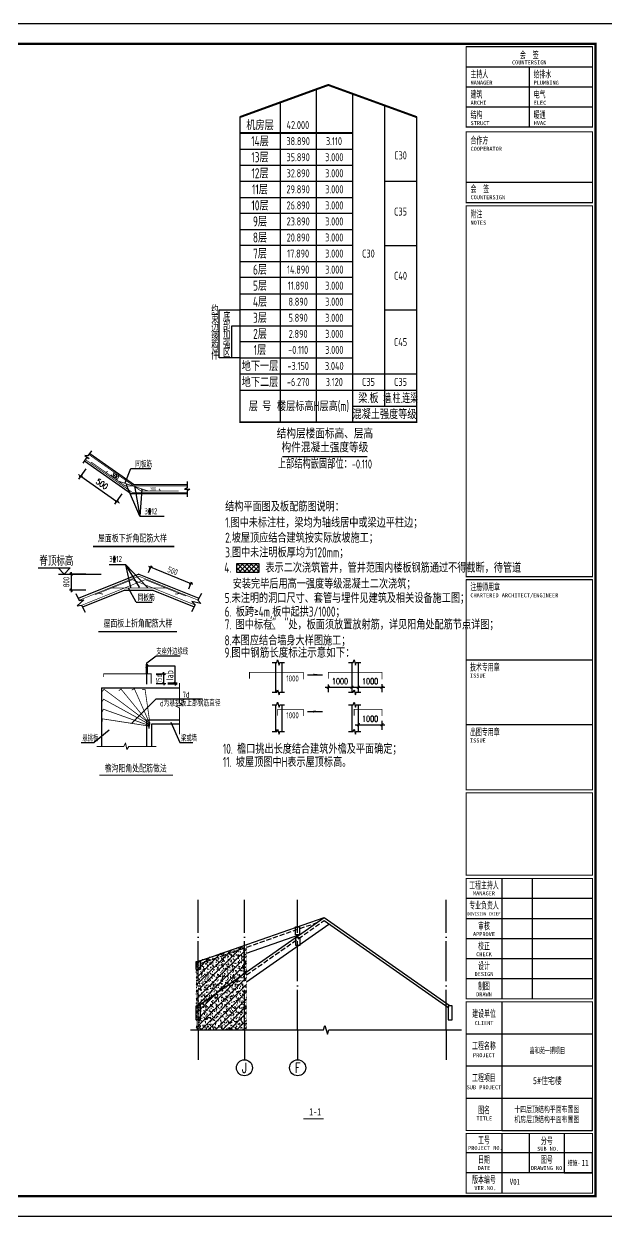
# Model space of a CAD drawing. Extents: x 154268 to 5133249, y -1832900 to 601179.
# Drawn here: x 315731 to 344734, y 477238 to 536638 of the extents above; entities that cross this region are included whole.
import ezdxf
from ezdxf.enums import TextEntityAlignment as Align

# ---------------------------------------------------------------- set-up
doc = ezdxf.new("R2010")
doc.units = 0
doc.header["$LTSCALE"] = 1000
for name, pattern in [('__DASH', [0.35, 0.25, -0.1]), ('DASH', [0.35, 0.25, -0.1]), ('DOTE', [2.42, 2, -0.2, 0.02, -0.2])]:
    doc.linetypes.add(name, pattern=pattern)
doc.layers.add('_TSZ_PLOT_MARK', color=1, linetype='Continuous', plot=False)
for name, color, linetype in [('A-ANNO-AXIS', 94, 'Continuous'), ('A-ANNO-DOTE', 15, 'DOTE'), ('A-ANNO-TITLE', 3, 'Continuous'), ('A-HATCH', 252, 'Continuous'), ('BEAM', 8, 'DASH'), ('DIM', 3, 'Continuous'), ('FLOOR', 113, 'Continuous'), ('FLOOR_NUM', 7, 'Continuous'), ('HATCH', 254, 'Continuous'), ('HZ', 2, 'Continuous'), ('REINL', 12, 'Continuous'), ('S-FLOOR-说明', 7, 'Continuous'), ('S-MOD-TXT', 7, 'Continuous'), ('S-REIN', 1, 'Continuous'), ('S-REIN-TEXT', 7, 'Continuous'), ('S-THIN-细线符号', 7, 'Continuous'), ('S-WALL-砼墙', 60, 'Continuous'), ('TEXT', 7, 'Continuous'), ('THICK', 6, 'Continuous'), ('THIN', 7, 'Continuous'), ('层1', 7, 'Continuous'), ('层41', 7, 'Continuous'), ('梁原位标注', 7, 'Continuous'), ('楼号', 7, 'Continuous')]:
    doc.layers.add(name, color=color, linetype=linetype)
doc.styles.add('-宋体', font='', dxfattribs={"width": 0.8})
doc.styles.add('2', font='simhei.ttf')
doc.styles.add('_TCH_AXIS', font='romand.shx', dxfattribs={"width": 0.8, "bigfont": '@extfont2.shx'})
doc.styles.add('DD', font='romand__.ttf', dxfattribs={"width": 0.7, "bigfont": 'HZTXT.SHX'})
doc.styles.add('DIM_FONT', font='SIMPLEX', dxfattribs={"width": 0.7, "bigfont": 'GBCBIG'})
doc.styles.add('TSSD', font='Tssdeng.shx', dxfattribs={"width": 0.7, "bigfont": 'tssdchn.shx.SHX'})
doc.styles.add('TSSD_Dimension', font='tssdeng.shx', dxfattribs={"width": 0.7, "bigfont": 'Hztxt.shx'})
doc.styles.add('tssd_rein', font='tssdeng.shx', dxfattribs={"width": 0.7, "bigfont": 'hztxt.shx'})
doc.styles.get('-宋体').set_extended_font_data('SimSun')
doc.dimstyles.new('DIMN', dxfattribs={"dimtxt": 300, "dimasz": 100, "dimexe": 250, "dimexo": 300, "dimgap": 0, "dimtad": 0, "dimdec": 0, "dimzin": 0, "dimdsep": 46, "dimtxsty": 'DIM_FONT', "dimblk": 'ARCHTICK', "dimcen": 0.09, "dimdle": 150, "dimclrt": 7, "dimazin": 0, "dimtfac": 1, "dimtdec": 0, "dimtix": 1, "dimtmove": 2, "dimatfit": 3, "dimfxl": 1, "dimtvp": 1, "dimtolj": 1, "dimtzin": 0, "dimarcsym": 0})
doc.dimstyles.new('TSSD_100_100', dxfattribs={"dimtxt": 300, "dimasz": 100, "dimexe": 100, "dimexo": 250, "dimgap": 100, "dimtad": 1, "dimdec": 0, "dimzin": 0, "dimdsep": 46, "dimtxsty": 'TSSD_Dimension', "dimblk": 'ARCHTICK', "dimblk1": 'ARCHTICK', "dimblk2": 'ARCHTICK', "dimcen": 0, "dimdle": 100, "dimclrt": 7, "dimadec": 0, "dimazin": 0, "dimtfac": 1, "dimtdec": 0, "dimtix": 1, "dimtmove": 2, "dimatfit": 3, "dimfxl": 1, "dimtolj": 1, "dimtzin": 0, "dimarcsym": 0})
doc.dimstyles.new('TSSD_100_100$0', dxfattribs={"dimtxt": 280, "dimasz": 80, "dimexe": 100, "dimexo": 250, "dimgap": 100, "dimtad": 1, "dimdec": 0, "dimzin": 0, "dimdsep": 46, "dimtxsty": 'TSSD_Dimension', "dimblk": 'ARCHTICK', "dimcen": 0, "dimdle": 100, "dimclrd": 3, "dimclre": 3, "dimclrt": 7, "dimadec": 0, "dimazin": 0, "dimtfac": 1, "dimtdec": 0, "dimtix": 1, "dimtmove": 2, "dimatfit": 3, "dimldrblk": 'ARCHTICK', "dimfxl": 100, "dimtolj": 1, "dimtzin": 0, "dimarcsym": 0})

# ---------------------------------------------------------------- blocks, each defined once
blk = doc.blocks.new('T4sbgb1')
at = {"layer": 'S-FLOOR-说明', "color": 0}
for p, q in [((1686, 18295), (1686, 1713)), ((3486, 18076), (3486, 1713)), ((-114, 17640), (-114, 1713)), ((5086, 17494), (5086, 2513)), ((-2114, 16113), (3486, 16113)), ((-2114, 15313), (3486, 15313)), ((-2114, 14513), (3486, 14513)), ((-2114, 13713), (3486, 13713)), ((1686, 13713), (1686, 3313)), ((5086, 13713), (6686, 13713)), ((-2114, 12913), (3486, 12913)), ((3486, 12113), (-2114, 12113)), ((-2114, 11313), (3486, 11313)), ((3486, 10513), (-2114, 10513)), ((5086, 10513), (6686, 10513)), ((-2114, 9713), (3486, 9713)), ((3486, 8913), (-2114, 8913)), ((-2114, 8113), (3486, 8113)), ((-3142, 4913), (-3142, 7313)), ((-3142, 7313), (-2114, 7313)), ((3486, 7313), (-2114, 7313)), ((5086, 7313), (6686, 7313)), ((-2522, 4913), (-2522, 6513)), ((-2522, 6513), (-2114, 6513)), ((-2114, 6513), (3486, 6513)), ((3486, 5713), (-2114, 5713)), ((-2114, 4913), (-3142, 4913)), ((-2114, 4913), (-2522, 4913)), ((-2114, 4913), (3486, 4913)), ((-2114, 4113), (3486, 4113)), ((3486, 4113), (5086, 4113)), ((5086, 4113), (6686, 4113)), ((-2114, 3313), (6686, 3313)), ((3486, 2513), (6686, 2513))]:
    blk.add_line(p, q, dxfattribs=at)
at = {"layer": 'S-FLOOR-说明', "color": 0, "const_width": 66.7}
blk.add_lwpolyline([(2286, 18513), (6686, 16913), (6686, 1713), (-2114, 1713), (-2114, 16913)], close=True, dxfattribs=at)
at = {"layer": 'S-FLOOR-说明', "color": 0, "const_width": 67.2}
blk.add_lwpolyline([(0, 0), (4238, 0)], dxfattribs=at)
at = {"layer": 'S-FLOOR-说明', "color": 0, "style": 'TSSD'}
for s, height, width, p in [('机房层', 500, 0.7, (-1114, 16513)), ('42.000', 400, 0.7, (771, 16513)), ('14层', 500, 0.7, (-1114, 15713)), ('38.890', 400, 0.7, (786, 15713)), ('3.110', 400, 0.7, (2571, 15713)), ('13层', 500, 0.7, (-1114, 14913)), ('35.890', 400, 0.7, (786, 14913)), ('3.000', 400, 0.7, (2586, 14913)), ('C30', 400, 0.7, (5886, 15006)), ('12层', 500, 0.7, (-1114, 14113)), ('32.890', 400, 0.7, (786, 14113)), ('3.000', 400, 0.7, (2586, 14113)), ('11层', 500, 0.7, (-1114, 13313)), ('29.890', 400, 0.7, (786, 13313)), ('3.000', 400, 0.7, (2586, 13313)), ('10层', 500, 0.7, (-1114, 12513)), ('26.890', 400, 0.7, (786, 12513)), ('3.000', 400, 0.7, (2586, 12513)), ('9层', 500, 0.7, (-1114, 11713)), ('23.890', 400, 0.7, (786, 11713)), ('3.000', 400, 0.7, (2586, 11713)), ('C35', 400, 0.7, (5886, 12205)), ('8层', 500, 0.7, (-1114, 10913)), ('20.890', 400, 0.7, (786, 10913)), ('3.000', 400, 0.7, (2586, 10913)), ('7层', 500, 0.7, (-1114, 10113)), ('17.890', 400, 0.7, (786, 10113)), ('3.000', 400, 0.7, (2586, 10113)), ('C30', 400, 0.7, (4286, 10113)), ('6层', 500, 0.7, (-1114, 9313)), ('14.890', 400, 0.7, (786, 9313)), ('3.000', 400, 0.7, (2586, 9313)), ('C40', 400, 0.7, (5886, 9005)), ('5层', 500, 0.7, (-1114, 8513)), ('11.890', 400, 0.7, (786, 8513)), ('3.000', 400, 0.7, (2586, 8513)), ('4层', 500, 0.7, (-1114, 7713)), ('8.890', 400, 0.7, (786, 7713)), ('3.000', 400, 0.7, (2586, 7713)), ('3层', 500, 0.7, (-1114, 6913)), ('5.890', 400, 0.7, (786, 6913)), ('3.000', 400, 0.7, (2586, 6913)), ('2层', 500, 0.7, (-1114, 6113)), ('2.890', 400, 0.7, (786, 6113)), ('3.000', 400, 0.7, (2586, 6113)), ('1层', 500, 0.7, (-1114, 5313)), ('-0.110', 400, 0.7, (786, 5313)), ('3.000', 400, 0.7, (2586, 5313)), ('C45', 400, 0.7, (5886, 5702)), ('地下一层', 500, 0.7, (-1114, 4513)), ('-3.150', 400, 0.7, (786, 4513)), ('3.040', 400, 0.7, (2586, 4513)), ('地下二层', 500, 0.7, (-1114, 3713)), ('-6.270', 400, 0.7, (786, 3713)), ('3.120', 400, 0.7, (2586, 3713)), ('C35', 400, 0.7, (4286, 3719)), ('C35', 400, 0.7, (5886, 3719)), ('梁.板', 500, 0.7, (4286, 2913)), ('墙.柱.连梁', 500, 0.6, (5886, 2913)), ('层 号', 500, 0.7, (-1114, 2513)), ('楼层标高H', 500, 0.7, (786, 2513)), ('层高(m)', 500, 0.7, (2586, 2513)), ('混凝土强度等级', 500, 0.7, (5086, 2113)), ('结构层楼面标高、层高', 500, 0.8, (2119, 1148)), ('构件混凝土强度等级', 500, 0.8, (2119, 460)), ('上部结构嵌固部位：-0.110', 450, 0.7, (2119, -374))]:
    blk.add_text(s, height=height, rotation=359.99977, dxfattribs=dict(at, width=width)).set_placement(p, align=Align.MIDDLE_CENTER)
at = {"layer": 'S-FLOOR-说明', "color": 0, "style": 'TSSD', "width": 0.7}
for s, p in [('约', (-3543, 7095)), ('底', (-2956, 6743)), ('边', (-3543, 6195)), ('束', (-3543, 6645)), ('部', (-2956, 6293)), ('缘', (-3543, 5740)), ('加', (-2956, 5843)), ('构', (-3543, 5290)), ('强', (-2956, 5393)), ('区', (-2956, 4943)), ('件', (-3543, 4840))]:
    blk.add_text(s, height=400, dxfattribs=at).set_placement(p)
blk = doc.blocks.new('_ArchTick')
at = {"color": 0, "linetype": 'ByBlock', "const_width": 0.5}
blk.add_lwpolyline([(-0.71, -0.71), (0.71, 0.71)], dxfattribs=at)
blk = doc.blocks.new('*D5039')
at = {"layer": 'Defpoints', "color": 0, "transparency": 16777216}
for p in [(-197091, -803625), (-196118, -803625), (-196118, -804425)]:
    blk.add_point(p, dxfattribs=at)
at = {"layer": 'DIM', "color": 0, "lineweight": -2, "transparency": 16777216}
for p, q in [((-196368, -803625), (-197191, -803625)), ((-197091, -804525), (-197091, -803525)), ((-196368, -804425), (-197191, -804425))]:
    blk.add_line(p, q, dxfattribs=at)
at = {"layer": 'DIM', "color": 0, "lineweight": -2, "transparency": 16777216, "xscale": 100, "yscale": 100, "zscale": 100}
for p, rotation in [((-197091, -803625), 90), ((-197091, -804425), 270)]:
    blk.add_blockref('_ArchTick', p, dxfattribs=dict(at, rotation=rotation))
at = {"layer": 'DIM', "color": 7, "transparency": 16777216, "insert": (-197341, -804025), "char_height": 300, "attachment_point": 5, "rotation": 90, "style": 'TSSD_Dimension'}
blk.add_mtext('\\A1;800', dxfattribs=at)
blk = doc.blocks.new('*D5040')
at = {"layer": 'Defpoints', "color": 0, "transparency": 16777216}
for p in [(-193138, -803296), (-193335, -803783), (-191335, -804591)]:
    blk.add_point(p, dxfattribs=at)
at = {"layer": 'DIM', "color": 0, "lineweight": -2, "transparency": 16777216}
for p, q in [((-193241, -803552), (-193100, -803203)), ((-191045, -804141), (-193230, -803258)), ((-191241, -804360), (-191100, -804011))]:
    blk.add_line(p, q, dxfattribs=at)
at = {"layer": 'DIM', "color": 0, "lineweight": -2, "transparency": 16777216, "xscale": 100, "yscale": 100, "zscale": 100}
for p, rotation in [((-193138, -803296), 157.9999999999994), ((-191138, -804104), 337.9999999999994)]:
    blk.add_blockref('_ArchTick', p, dxfattribs=dict(at, rotation=rotation))
at = {"layer": 'DIM', "color": 7, "transparency": 16777216, "insert": (-192044, -803468), "char_height": 300, "attachment_point": 5, "rotation": 338, "style": 'TSSD_Dimension'}
blk.add_mtext('\\A1;500', dxfattribs=at)
blk = doc.blocks.new('_DIMX')
at = {"lineweight": 13}
blk.add_line((-150, 0), (150, 0), dxfattribs=at)
at = {"const_width": 50}
blk.add_lwpolyline([(-70, -70), (70, 70)], dxfattribs=at)
blk = doc.blocks.new('A$C1FD05F42')
at = {"layer": 'DIM'}
for p, q in [((28, 3396), (386, 3907)), ((123, 3532), (1915, 2278)), ((1821, 2141), (2178, 2653))]:
    blk.add_line(p, q, dxfattribs=at)
at = {"layer": 'DIM', "ltscale": 5000}
for p, q in [((2320, 3203), (2608, 3919)), ((2608, 3919), (3608, 3919)), ((3054, 1541), (2400, 3095)), ((2813, 2960), (3054, 1541)), ((3160, 2883), (3054, 1541)), ((3054, 1541), (4277, 1541))]:
    blk.add_line(p, q, dxfattribs=at)
at = {"layer": 'FLOOR'}
for p, q in [((304, 4307), (2648, 2665)), ((562, 4675), (2790, 3115)), ((5420, 3115), (2790, 3115)), ((5420, 2665), (2648, 2665))]:
    blk.add_line(p, q, dxfattribs=at)
at = {"layer": 'REINL'}
for points, const_width in [([(2670, 2737), (345, 4366)], 37.5), ([(521, 4616), (3116, 2799)], 37.5), ([(2341, 3043), (631, 4241)], 37.5), ([(1466, 3772), (1376, 3737)], 40), ([(1999, 3286), (3476, 2799)], 37.5), ([(5420, 3043), (2341, 3043)], 37.5), ([(5420, 2737), (2670, 2737)], 37.5), ([(3116, 2799), (4993, 2799)], 37.5), ([(4017, 2906), (4086, 2802)], 40)]:
    blk.add_lwpolyline(points, dxfattribs=dict(at, const_width=const_width))
at = {"layer": 'REINL', "const_width": 37.5}
for points in [[(2379, 3116, 1), (2417, 3116, 1)], [(2794, 2979, 1), (2832, 2979, 1)], [(3142, 2864, 1), (3179, 2864, 1)]]:
    blk.add_lwpolyline(points, format="xyb", close=True, dxfattribs=at)
at = {"layer": 'THICK', "const_width": 70}
blk.add_lwpolyline([(725, 35), (4770, 35)], dxfattribs=at)
at = {"layer": 'THIN', "color": 7}
for p, q in [((648, 4798), (476, 4552)), ((390, 4429), (218, 4184)), ((476, 4552), (327, 4565)), ((327, 4565), (539, 4416)), ((539, 4416), (390, 4429)), ((5420, 3265), (5420, 2965)), ((5420, 2965), (5290, 2890)), ((5290, 2890), (5550, 2890)), ((5550, 2890), (5420, 2815)), ((5420, 2815), (5420, 2515))]:
    blk.add_line(p, q, dxfattribs=at)
at = {"layer": 'DIM'}
for p, rotation in [((123, 3532), 145.023062153569), ((1916, 2277), 325.023062153569)]:
    blk.add_blockref('_DIMX', p, dxfattribs=dict(at, rotation=rotation))
at = {"style": '2', "width": 0.7}
blk.add_text('屋面板下折角配筋大样', height=350, dxfattribs=at).set_placement((978, 173), align=Align.BOTTOM_LEFT)
at = {"layer": 'DIM', "color": 7, "style": 'DIM_FONT', "width": 0.8}
blk.add_text('300', height=180, rotation=326, dxfattribs=at).set_placement((1603, 3583))
at = {"layer": 'DIM', "style": 'tssd_rein', "width": 0.7}
blk.add_text('3\x8412', height=300, dxfattribs=at).set_placement((3287, 1641))
at = {"layer": 'DIM', "insert": (1173, 3151), "char_height": 280, "attachment_point": 5, "rotation": 326, "style": 'DIM_FONT'}
blk.add_mtext('500', dxfattribs=at)
at = {"layer": 'TEXT', "color": 7, "style": 'tssd_rein', "width": 0.7}
for s, height, p in [('同板筋', 300, (2821, 3975)), ('300', 180, (3566, 2819))]:
    blk.add_text(s, height=height, dxfattribs=at).set_placement(p)
blk = doc.blocks.new('*D5044')
at = {"layer": 'Defpoints', "color": 0, "transparency": 16777216}
for p in [(-1982831, -1640982), (-1982207, -1640982), (-1982831, -1641466)]:
    blk.add_point(p, dxfattribs=at)
at = {"layer": 'DIM', "color": 3, "lineweight": -2, "transparency": 16777216}
for p, q in [((-1982581, -1640982), (-1982107, -1640982)), ((-1982207, -1640982), (-1982207, -1640902)), ((-1982207, -1641466), (-1982207, -1640982)), ((-1982581, -1641466), (-1982107, -1641466)), ((-1982207, -1641466), (-1982207, -1641546))]:
    blk.add_line(p, q, dxfattribs=at)
at = {"layer": 'DIM', "color": 3, "lineweight": -2, "transparency": 16777216, "xscale": 80, "yscale": 80, "zscale": 80}
for p, rotation in [((-1982207, -1640982), 270), ((-1982207, -1641466), 90)]:
    blk.add_blockref('_ArchTick', p, dxfattribs=dict(at, rotation=rotation))
at = {"layer": 'DIM', "color": 7, "transparency": 16777216, "insert": (-1982447, -1641224), "char_height": 280, "attachment_point": 5, "rotation": 90, "style": 'TSSD_Dimension'}
blk.add_mtext('\\A1;15d', dxfattribs=at)
blk = doc.blocks.new('*D5046')
at = {"layer": 'Defpoints', "color": 0, "transparency": 16777216}
for p in [(-206797, -801956), (-205617, -801945), (-205617, -802401)]:
    blk.add_point(p, dxfattribs=at)
at = {"layer": 'S-FLOOR-说明', "color": 0, "lineweight": -2, "transparency": 16777216}
for p, q in [((-206947, -802401), (-205467, -802401)), ((-206797, -802256), (-206797, -802651)), ((-205617, -802245), (-205617, -802651))]:
    blk.add_line(p, q, dxfattribs=at)
at = {"layer": 'S-FLOOR-说明', "color": 0, "lineweight": -2, "transparency": 16777216, "xscale": 100, "yscale": 100, "zscale": 100}
for p, rotation in [((-206797, -802401), 179.9997716155496), ((-205617, -802401), 359.9997716155497)]:
    blk.add_blockref('_ArchTick', p, dxfattribs=dict(at, rotation=rotation))
at = {"layer": 'S-FLOOR-说明', "color": 7, "transparency": 16777216, "insert": (-206207, -802101), "char_height": 300, "attachment_point": 5, "rotation": 359.99977, "style": 'DIM_FONT'}
blk.add_mtext('\\A1;1000', dxfattribs=at)
blk = doc.blocks.new('*D5047')
at = {"layer": 'Defpoints', "color": 0, "transparency": 16777216}
for p in [(-206797, -803790), (-205617, -803779), (-205617, -804268)]:
    blk.add_point(p, dxfattribs=at)
at = {"layer": 'S-FLOOR-说明', "color": 0, "lineweight": -2, "transparency": 16777216}
for p, q in [((-206947, -804268), (-205467, -804268)), ((-206797, -804090), (-206797, -804518)), ((-205617, -804079), (-205617, -804518))]:
    blk.add_line(p, q, dxfattribs=at)
at = {"layer": 'S-FLOOR-说明', "color": 0, "lineweight": -2, "transparency": 16777216, "xscale": 100, "yscale": 100, "zscale": 100}
for p, rotation in [((-206797, -804268), 179.9997716155496), ((-205617, -804268), 359.9997716155497)]:
    blk.add_blockref('_ArchTick', p, dxfattribs=dict(at, rotation=rotation))
at = {"layer": 'S-FLOOR-说明', "color": 7, "transparency": 16777216, "insert": (-206207, -803968), "char_height": 300, "attachment_point": 5, "rotation": 359.99977, "style": 'DIM_FONT'}
blk.add_mtext('\\A1;1000', dxfattribs=at)
blk = doc.blocks.new('*D5048')
at = {"layer": 'Defpoints', "color": 0, "transparency": 16777216}
for p in [(-208295, -801956), (-207115, -801945), (-207115, -802401)]:
    blk.add_point(p, dxfattribs=at)
at = {"layer": 'S-FLOOR-说明', "color": 0, "lineweight": -2, "transparency": 16777216}
for p, q in [((-208445, -802401), (-206965, -802401)), ((-208295, -802256), (-208295, -802651)), ((-207115, -802245), (-207115, -802651))]:
    blk.add_line(p, q, dxfattribs=at)
at = {"layer": 'S-FLOOR-说明', "color": 0, "lineweight": -2, "transparency": 16777216, "xscale": 100, "yscale": 100, "zscale": 100}
for p, rotation in [((-208295, -802401), 179.9997716155496), ((-207115, -802401), 359.9997716155497)]:
    blk.add_blockref('_ArchTick', p, dxfattribs=dict(at, rotation=rotation))
at = {"layer": 'S-FLOOR-说明', "color": 7, "transparency": 16777216, "insert": (-207705, -802101), "char_height": 300, "attachment_point": 5, "rotation": 359.99977, "style": 'DIM_FONT'}
blk.add_mtext('\\A1;1000', dxfattribs=at)
blk = doc.blocks.new('A$C713E4910')
at = {"layer": 'BEAM', "linetype": 'Continuous'}
for p, q in [((5003, 2903.9), (1988.4, 1685.9)), ((5003, 2903.9), (7992.6, 1696)), ((4304.2, 2103.9), (2206.8, 1256.4)), ((4304.2, 2103.9), (5701.7, 2103.9)), ((5701.7, 2103.9), (7759.3, 1272.5))]:
    blk.add_line(p, q, dxfattribs=at)
at = {"layer": 'Defpoints', "color": 0, "linetype": 'ByBlock'}
for p in [(2499.3, 2903.9), (4682.6, 2623.4), (5323.3, 2623.4), (5372.5, 2674.1), (2499.3, 2104.1), (3001.8, 1946.1), (3008.1, 1950.7), (4304.2, 2103.9), (5003, 2103.9), (5003, 2103.9), (5701.7, 2103.9), (6361.8, 2203.9), (7046.8, 1924.8), (7372.5, 1866.1)]:
    blk.add_point(p, dxfattribs=at)
at = {"layer": 'DIM'}
for p, q in [((0, 3203.9), (1586.3, 3203.9)), ((986.3, 3203.9), (1286.3, 2903.9)), ((1286.3, 2903.9), (1586.3, 3203.9)), ((4367, 3354.5), (3529.3, 3354.5)), ((5413, 2264.5), (4367, 3354.5)), ((5034.1, 2256.5), (4367, 3354.5)), ((4603.2, 2237.7), (4367, 3354.5)), ((1009.9, 2903.9), (3125.8, 2903.9))]:
    blk.add_line(p, q, dxfattribs=at)
at = {"layer": 'DIM', "ltscale": 5000}
for q in [(4486, 2203.9), (5665.8, 1509)]:
    blk.add_line((4870, 1509), q, dxfattribs=at)
at = {"layer": 'REINL'}
for points, const_width in [([(7944, 1607.8), (5003, 2796), (2033.9, 1596.4)], 30), ([(5323.3, 2623.4), (2161.3, 1345.9)], 30), ([(7807.9, 1360.7), (4682.6, 2623.4), (2828.3, 1874.2)], 30), ([(5323.3, 2623.4), (7348, 1805.4)], 30), ([(3218, 1901), (3008.1, 1950.7)], 37.5), ([(3644.1, 2203.9), (6361.8, 2203.9)], 30), ([(6810, 1903), (7040.6, 1929.6)], 37.5)]:
    blk.add_lwpolyline(points, dxfattribs=dict(at, const_width=const_width))
at = {"layer": 'REINL', "const_width": 37.5}
for points in [[(4584.5, 2256.5, 1), (4622, 2256.5, 1)], [(4996.6, 2256.5, 1), (5034.1, 2256.5, 1)], [(5408.8, 2252.7, 1), (5446.3, 2252.7, 1)]]:
    blk.add_lwpolyline(points, format="xyb", close=True, dxfattribs=at)
at = {"layer": 'S-THIN-细线符号'}
for points in [[(1861.4, 1935.4), (2038.6, 1587), (2266.5, 1624.4), (1928.7, 1317.9), (2156.5, 1355.3), (2333.8, 1006.9)], [(8127.6, 1941.2), (7938.7, 1598.1), (8097.6, 1430.7), (7654.3, 1537.8), (7813.2, 1370.4), (7624.2, 1027.3)]]:
    blk.add_lwpolyline(points, dxfattribs=at)
at = {"layer": 'THICK', "const_width": 70}
blk.add_lwpolyline([(2995.8, 35), (6905.4, 35)], dxfattribs=at)
at = {"style": '2', "width": 0.7}
blk.add_text('屋面板上折角配筋大样', height=350, dxfattribs=at).set_placement((3249, 173.2), align=Align.BOTTOM_LEFT)
at = {"layer": 'TEXT', "style": 'tssd_rein', "width": 0.7}
blk.add_text('脊顶标高', height=450, dxfattribs=at).set_placement((47.6, 3315.8))
at = {"layer": 'TEXT', "color": 7, "style": 'tssd_rein', "width": 0.7}
for s, p in [('3\x8412', (3527.7, 3501.7)), ('同板筋', (4947.5, 1565.3))]:
    blk.add_text(s, height=300, dxfattribs=at).set_placement(p)
at = {"layer": 'DIM'}
dim = blk.add_aligned_dim(p1=(2617.7, 2104.1), p2=(2617.7, 2903.9), distance=972.8, dimstyle='TSSD_100_100', dxfattribs=at)
dim.commit()
dim.dimension.update_dxf_attribs({"geometry": '*D5039', "text_midpoint": (1395, 2504), "insert": (198735.9, 806528.9)})
dim = blk.add_aligned_dim(p1=(7401.3, 1937.4), p2=(5401.3, 2745.5), distance=-525.8, text='500', dimstyle='TSSD_100_100', dxfattribs=at)
dim.commit()
dim.dimension.update_dxf_attribs({"geometry": '*D5040', "text_midpoint": (6691.9, 3060.8), "insert": (198735.9, 806528.9)})
blk = doc.blocks.new('efscs')
at = {"layer": 'DIM'}
for p, q in [((-1983040.3, -1640435), (-1982587.7, -1640081.4)), ((-1983040.3, -1641489.5), (-1983040.3, -1640435)), ((-1981634, -1640608.1), (-1983040.3, -1640608.1)), ((-1982587.7, -1640081.4), (-1981391.2, -1640081.4)), ((-1981634, -1641465.6), (-1981634, -1640608.1)), ((-1981634, -1641465.6), (-1981634, -1641565.6)), ((-1983810.8, -1643448.7), (-1982587.7, -1642226.8)), ((-1982587.7, -1642226.8), (-1980277.3, -1642226.8)), ((-1981857.8, -1643397.1), (-1981405.2, -1644400.1)), ((-1984931.3, -1643794.9), (-1985669.7, -1644400.1)), ((-1986316.8, -1644400.1), (-1985669.7, -1644400.1)), ((-1981405.2, -1644400.1), (-1980758.2, -1644400.1))]:
    blk.add_line(p, q, dxfattribs=at)
at = {"layer": 'DIM', "lineweight": 50}
for p, q in [((-1983040.3, -1640982), (-1983040.3, -1640508.1)), ((-1982007.9, -1641465.6), (-1981534, -1641465.6))]:
    blk.add_line(p, q, dxfattribs=at)
at = {"layer": 'HZ', "color": 3}
for p, q in [((-1985298.2, -1641685.8), (-1985298.2, -1644600.8)), ((-1985298.2, -1641685.8), (-1981424.2, -1641685.8)), ((-1983040.3, -1644600.8), (-1983040.3, -1643271.9)), ((-1983040.3, -1643271.9), (-1981424.2, -1643271.9)), ((-1982820.3, -1643491.9), (-1982820.3, -1644600.8)), ((-1981424.2, -1643491.9), (-1982820.3, -1643491.9))]:
    blk.add_line(p, q, dxfattribs=at)
at = {"layer": 'S-REIN', "const_width": 37}
for points in [[(-1985198.8, -1641132), (-1985198.8, -1640982), (-1982831.2, -1640982), (-1982831.2, -1641465.6)], [(-1982991.8, -1643582.1), (-1982901.6, -1643462.2), (-1985179.4, -1641747.7), (-1985269.6, -1641867.5)], [(-1983035.1, -1643572), (-1982918.8, -1643477.2), (-1984335.4, -1641738.4), (-1984451.7, -1641833.2)], [(-1983033.9, -1643543), (-1982896.5, -1643482.8), (-1983666.2, -1641727.3), (-1983803.5, -1641787.5)], [(-1983039.4, -1643487.3), (-1982890.9, -1643466.1), (-1983136.3, -1641749.6), (-1983284.8, -1641770.8)], [(-1982973.9, -1643643.1), (-1982901.6, -1643511.6), (-1985205.7, -1642244.6), (-1985278, -1642376)], [(-1982966, -1643704.7), (-1982915.6, -1643563.4), (-1985217.5, -1642743.1), (-1985267.9, -1642884.4)], [(-1982938.5, -1643735.2), (-1982915.6, -1643587), (-1985252.9, -1643225.9), (-1985275.8, -1643374.1)]]:
    blk.add_lwpolyline(points, dxfattribs=at)
at = {"layer": '层1', "color": 7, "linetype": 'Continuous', "lineweight": 0, "flags": 128}
for points in [[(-1981424.2, -1643995.9), (-1981424.2, -1642681.6), (-1981608.7, -1642598.9), (-1981270.4, -1642528.7), (-1981424.2, -1642419.7), (-1981424.2, -1641445.8)], [(-1985539.7, -1644600.8), (-1984200.5, -1644600.8), (-1984117.8, -1644416.4), (-1984047.6, -1644754.6), (-1983938.7, -1644600.8), (-1982578.6, -1644600.8)]]:
    blk.add_lwpolyline(points, dxfattribs=at)
at = {"layer": '层41', "color": 6, "linetype": 'Continuous', "lineweight": 40, "const_width": 60}
blk.add_lwpolyline([(-1985405.2, -1646030.6), (-1981750.2, -1646030.6)], dxfattribs=at)
at = {"layer": 'DIM', "xscale": 100, "yscale": 100, "zscale": 100}
blk.add_blockref('_ArchTick', (-1983040.3, -1640608.1), dxfattribs=at)
at = {"layer": 'DIM', "xscale": 100, "yscale": 100, "zscale": 100, "rotation": 90}
blk.add_blockref('_ArchTick', (-1981634, -1641465.6), dxfattribs=at)
at = {"style": '2', "width": 0.7}
blk.add_text(' 檐沟阳角处配筋做法', height=350, dxfattribs=at).set_placement((-1985345.5, -1645857.9, -1200))
at = {"layer": 'DIM', "style": 'TSSD_Dimension', "width": 0.65}
for s, p in [('支座外边缘线', (-1982576.3, -1640025.3)), ('悬挑板', (-1986256.9, -1644343.9)), ('梁或墙', (-1981345.3, -1644343.9))]:
    blk.add_text(s, height=300, dxfattribs=at).set_placement(p)
at = {"layer": 'DIM', "color": 7, "insert": (-1981909, -1641062.5), "char_height": 350, "attachment_point": 5, "rotation": 90, "style": 'tssd_rein'}
blk.add_mtext('\\A1;lab', dxfattribs=at)
at = {"layer": 'S-REIN-TEXT', "style": 'TSSD_Dimension', "width": 0.7}
for s, p in [('d为悬挑板上部钢筋直径', (-1982391.1, -1642600)), ('7d', (-1981270.5, -1642170.6))]:
    blk.add_text(s, height=300, dxfattribs=at).set_placement(p)
at = {"layer": 'DIM'}
dim = blk.add_linear_dim(base=(-1982207.4, -1640982), p1=(-1982831.2, -1641465.6), p2=(-1982831.2, -1640982), angle=90, text='15d', dimstyle='TSSD_100_100$0', dxfattribs=at)
dim.commit()
dim.dimension.update_dxf_attribs({"geometry": '*D5044', "text_midpoint": (-1982447.4, -1641223.8)})
blk = doc.blocks.new('pdbj')
at = {"layer": 'S-FLOOR-说明'}
h = blk.add_hatch(dxfattribs=at)
h.set_pattern_fill('ANSI37', color=256, scale=50, style=0)
h.set_pattern_definition([(45, (81346.54, 2660.02), (-112.253202, 112.253202), []), (135, (81346.54, 2660.02), (-112.253202, -112.253202), [])])
h.paths.add_polyline_path([(-212849.1, -796238.8), (-212849.1, -796685.8), (-211755.5, -796685.8), (-211755.5, -796238.8)])
for p, q in [((-211083.6, -801167.3), (-210853.1, -801167.3)), ((-210920.7, -801167.3), (-210920.7, -802650.1)), ((-210853.1, -801167.3), (-210812.7, -801040.5)), ((-210812.7, -801040.5), (-210743.6, -801294)), ((-210743.6, -801294), (-210703.3, -801167.3)), ((-210703.3, -801167.3), (-210472.8, -801167.3)), ((-210602.5, -801167.3), (-210602.6, -802650.1)), ((-207278, -801167.3), (-207047.5, -801167.3)), ((-207115.2, -801167.3), (-207115.2, -802650.1)), ((-207047.5, -801167.3), (-207007.2, -801040.6)), ((-207007.2, -801040.6), (-206938.1, -801294)), ((-206938.1, -801294), (-206897.7, -801167.3)), ((-206897.7, -801167.3), (-206667.3, -801167.3)), ((-206797, -801167.3), (-206797, -802650.1)), ((-209328.8, -801776.3), (-208585.1, -801776.3)), ((-211083.6, -802650.1), (-210853.1, -802650.1)), ((-210853.1, -802650.1), (-210812.7, -802523.4)), ((-210812.7, -802523.4), (-210743.6, -802776.8)), ((-210743.6, -802776.8), (-210703.3, -802650.1)), ((-210703.3, -802650.1), (-210472.8, -802650.1)), ((-207278, -802650.1), (-207047.5, -802650.1)), ((-207047.5, -802650.1), (-207007.2, -802523.4)), ((-207007.2, -802523.4), (-206938.1, -802776.8)), ((-206938.1, -802776.8), (-206897.8, -802650.1)), ((-206897.8, -802650.1), (-206667.3, -802650.1)), ((-211083.6, -803273.3), (-210853.1, -803273.3)), ((-210920.7, -803273.3), (-210920.7, -804609.7)), ((-210853.1, -803273.3), (-210812.7, -803146.6)), ((-210812.7, -803146.6), (-210743.6, -803400)), ((-210743.6, -803400), (-210703.3, -803273.3)), ((-210703.3, -803273.3), (-210472.8, -803273.3)), ((-210602.6, -803273.3), (-210602.6, -804609.7)), ((-209328.8, -803610.3), (-208585.1, -803610.3)), ((-207278, -803273.3), (-207047.5, -803273.3)), ((-207115.2, -803273.3), (-207115.2, -804609.7)), ((-207047.5, -803273.3), (-207007.2, -803146.6)), ((-207007.2, -803146.6), (-206938.1, -803400)), ((-206938.1, -803400), (-206897.8, -803273.3)), ((-206897.8, -803273.3), (-206667.3, -803273.3)), ((-206797, -803273.3), (-206797, -804609.7)), ((-211083.6, -804609.7), (-210853.1, -804609.7)), ((-210853.1, -804609.7), (-210812.8, -804483)), ((-210812.8, -804483), (-210743.6, -804736.4)), ((-210743.6, -804736.4), (-210703.3, -804609.7)), ((-210703.3, -804609.7), (-210472.8, -804609.7)), ((-207278, -804609.7), (-207047.5, -804609.7)), ((-207047.5, -804609.7), (-207007.2, -804483)), ((-207007.2, -804483), (-206938.1, -804736.5)), ((-206938.1, -804736.5), (-206897.8, -804609.7)), ((-206897.8, -804609.7), (-206667.3, -804609.7))]:
    blk.add_line(p, q, dxfattribs=at)
blk.add_lwpolyline([(-212849.1, -796238.8), (-211755.5, -796238.8), (-211755.5, -796685.8), (-212849.1, -796685.8)], close=True, dxfattribs=at)
at = {"layer": 'S-FLOOR-说明', "const_width": 36}
for points in [[(-212216.7, -801980), (-212216.7, -801661.8), (-209538.8, -801661.8), (-209538.8, -802003.7)], [(-208295, -801980), (-208295, -801661.8), (-205617.2, -801661.8), (-205617.2, -802003.7)], [(-210809.8, -803814), (-210809.8, -803495.8), (-209538.8, -803495.8), (-209538.8, -803837.7)], [(-207001, -803814), (-207001, -803495.8), (-205617.2, -803495.8), (-205617.2, -803837.7)]]:
    blk.add_lwpolyline(points, dxfattribs=at)
at = {"layer": 'S-FLOOR-说明'}
for points in [[(-208585.1, -801776.3, 0, 101.8, 0), (-209030.6, -801776.3, 101.8, 101.8, 0)], [(-208585.1, -803610.3, 0, 101.8, 0), (-209030.6, -803610.3, 101.8, 101.8, 0)]]:
    blk.add_lwpolyline(points, format="xyseb", dxfattribs=at)
at = {"layer": 'S-WALL-砼墙', "linetype": 'Continuous', "const_width": 20}
blk.add_lwpolyline([(-211132.2, -799169.1), (-211321.1, -799496.2), (-210943.3, -799496.2)], close=True, dxfattribs=at)
at = {"layer": 'S-FLOOR-说明', "width": 0.7}
for s, style, p in [('结构平面图及板配筋图说明：', 'TSSD', (-213426.5, -793641.7)), ('1.图中未标注柱，梁均为轴线居中或梁边平柱边；', 'TSSD', (-213426.5, -794441.7)), ('2.坡屋顶应结合建筑按实际放坡施工；', 'TSSD', (-213426.5, -795199.8)), ('3.图中未注明板厚均为120mm；', 'TSSD', (-213426.5, -795928.2)), ('4.        表示二次浇筑管井，管井范围内楼板钢筋通过不得截断，待管道', 'TSSD', (-213472.2, -796688.5)), ('  安装完毕后用高一强度等级混凝土二次浇筑；', 'TSSD', (-213472.2, -797485.5)), ('5.未注明的洞口尺寸、套管与埋件见建筑及相关设备施工图；', 'TSSD', (-213449.4, -798198.6)), ('6. 板跨≥4m,板中起拱3/1000；', 'TSSD', (-213449.4, -798882)), ('7. 图中标有"  "处，板面须放置放射筋，详见阳角处配筋节点详图；', 'TSSD', (-213449.4, -799519.8)), ('8.本图应结合墙身大样图施工；', 'TSSD', (-213458, -800311.7)), ('9.图中钢筋长度标注示意如下：', 'TSSD_Dimension', (-213463.6, -800923.8)), ('10. 檐口挑出长度结合建筑外檐及平面确定；', 'TSSD', (-213540.8, -805714.9)), ('11. 坡屋顶图中H表示屋顶标高。', 'TSSD', (-213540.8, -806371))]:
    blk.add_text(s, height=500, dxfattribs=dict(at, style=style)).set_placement(p)
at = {"layer": 'S-FLOOR-说明', "style": 'TSSD', "width": 0.7}
for p in [(-210072, -801963), (-210072, -803797)]:
    blk.add_text('1000', height=300, rotation=359.999772, dxfattribs=at).set_placement(p, align=Align.MIDDLE)
at = {"layer": 'S-FLOOR-说明'}
for base, p1, p2, picture, middle in [((-207115.2, -802400.9), (-208295, -801955.6), (-207115.2, -801945.1), '*D5048', (-207705.1, -802100.9)), ((-205617.2, -802400.9), (-206797, -801955.6), (-205617.2, -801945.1), '*D5046', (-206207.1, -802100.9)), ((-205617.2, -804268), (-206797, -803789.7), (-205617.2, -803779.1), '*D5047', (-206207.1, -803968))]:
    dim = blk.add_linear_dim(base=base, p1=p1, p2=p2, angle=359.999772, text='1000', dimstyle='DIMN', override={"dimasz": 100}, dxfattribs=at)
    dim.commit()
    dim.dimension.update_dxf_attribs({"geometry": picture, "text_midpoint": middle})

msp = doc.modelspace()

# ---------------------------------------------------------------- hatches: boundary and pattern name
at = {"layer": 'HATCH'}
h = msp.add_hatch(dxfattribs=at)
h.set_pattern_fill('ARMORED', color=256, scale=50, style=0)
h.set_pattern_definition([(50, (-2950157, 2487169.23), (358.630091, -31.376067), [37.5, -412.5]), (355, (-2950157, 2487169.23), (-69.375667, 376.096067), [30, -330]), (100.4514, (-2950127.1, 2487166.6), (289.25469, 344.71977), [31.870095, -350.571056]), (46.1842, (-2950157, 2487269.23), (533.620524, -82.759507), [56.25, -618.75]), (96.6356, (-2950112.53, 2487262.33), (467.33135, 487.058935), [47.805144, -525.8565]), (351.1842, (-2950157, 2487269.23), (467.33097, 487.0593), [45, -495]), (21, (-2950107, 2487244.23), (298.453526, -201.309445), [37.5, -412.5]), (326, (-2950107, 2487244.23), (121.657666, 362.575023), [30, -330]), (71.4514, (-2950082.13, 2487227.45), (420.111314, 161.265248), [31.870095, -350.571056]), (37.5, (-2950157, 2487169.23), (6.0799277, 166.446927), [0, -326, 0, -335, 0, -331.25]), (7.5, (-2950157, 2487169.23), (131.534769, 197.205856), [0, -191, 0, -318.5, 0, -126.25]), (327.5, (-2950268.5, 2487169.23), (266.911218, -11.277436), [0, -125, 0, -390, 0, -517.5]), (317.5, (-2950318.5, 2487169.23), (291.593085, 50.052491), [0, -162.5, 0, -259, 0, -367.5]), (45, (-2950157, 2487169.23), (-176.776695, 176.776695), [])])
h.paths.add_polyline_path([(326818.2, 486520.8), (324318.2, 486520.8), (324318.2, 489921), (326818.2, 490760.1)])

# ---------------------------------------------------------------- linework, layer by layer
at = {"layer": '_TSZ_PLOT_MARK'}
for points in [[(261103.6, 477238.3), (345203.6, 477238.3), (345203.6, 536638.3), (261103.6, 536638.3)], [(339543.2, 481507.5), (344053.6, 481507.5), (344053.6, 483107.5), (339543.2, 483107.5)], [(342648.6, 479388.3), (344053.6, 479388.3), (344053.6, 480388.3), (342648.6, 480388.3)]]:
    msp.add_lwpolyline(points, close=True, dxfattribs=at)
at = {"layer": 'A-ANNO-AXIS'}
for p, q in [((324418.2, 486520.8), (324418.2, 485029.3)), ((326718.2, 486520.8), (326718.2, 485029.3)), ((329368.2, 486520.8), (329368.2, 485029.3)), ((336768.2, 486520.8), (336768.2, 485029.3))]:
    msp.add_line(p, q, dxfattribs=at)
for centre in [(326718.2, 484629.3), (329368.2, 484629.3)]:
    msp.add_circle(centre, 400, dxfattribs=at)
at = {"layer": 'A-ANNO-DOTE'}
for p, q in [((324418.2, 486520.8), (324418.2, 492996.3)), ((326718.2, 486520.8), (326718.2, 492996.3)), ((329368.2, 486520.8), (329368.2, 492996.3)), ((336768.2, 486520.8), (336768.2, 492996.3))]:
    msp.add_line(p, q, dxfattribs=at)
at = {"layer": 'A-ANNO-TITLE'}
for p, q in [((344053.6, 535488.3), (337753.6, 535488.3)), ((344053.6, 534488.3), (337753.6, 534488.3)), ((340903.6, 534488.3), (340903.6, 531488.3)), ((344053.6, 533488.3), (337753.6, 533488.3)), ((344053.6, 533488.3), (337753.6, 533488.3)), ((344053.6, 532488.3), (337753.6, 532488.3)), ((344053.6, 531488.3), (337753.6, 531488.3)), ((344053.6, 528731.6), (337753.6, 528731.6)), ((344053.6, 527727.4), (337753.6, 527727.4)), ((344053.6, 509092.9), (337753.6, 509092.9)), ((344053.6, 508942.9), (337753.6, 508942.9)), ((344053.6, 504942.9), (337753.6, 504942.9)), ((344053.6, 501712.6), (337753.6, 501712.6)), ((339543.2, 494057.5), (339543.2, 488057.5)), ((341043.2, 494057.5), (341043.2, 488057.5)), ((344053.6, 493057.5), (337753.6, 493057.5)), ((344053.6, 492057.5), (337753.6, 492057.5)), ((344053.6, 491057.5), (337753.6, 491057.5)), ((344053.6, 490057.5), (337753.6, 490057.5)), ((344053.6, 489057.5), (337753.6, 489057.5)), ((339543.2, 487907.5), (339543.2, 481507.5)), ((344053.6, 486307.5), (337753.6, 486307.5)), ((344053.6, 484707.5), (337753.6, 484707.5)), ((344053.6, 483107.5), (337753.6, 483107.5)), ((339543.2, 481357.5), (339543.2, 478388.3)), ((340903.6, 481357.5), (340903.6, 479388.3)), ((342648.6, 481357.5), (342648.6, 479388.3)), ((344053.6, 480388.3), (337753.6, 480388.3)), ((344053.6, 479388.3), (337753.6, 479388.3))]:
    msp.add_line(p, q, dxfattribs=at)
msp.add_lwpolyline([(261103.6, 477238.3), (345203.6, 477238.3), (345203.6, 536638.3), (261103.6, 536638.3)], close=True, dxfattribs=at)
for points, const_width in [([(263603.6, 478238.3), (344203.6, 478238.3), (344203.6, 535638.3), (263603.6, 535638.3)], 120), ([(337753.6, 535488.3), (337753.6, 531488.3), (344053.6, 531488.3), (344053.6, 535488.3)], 50), ([(337753.6, 527727.4), (344053.6, 527727.4), (344053.6, 531256.4), (337753.6, 531256.4)], 50), ([(337753.6, 508942.9), (337753.6, 498482.4), (344053.6, 498482.4), (344053.6, 508942.9), (344053.6, 508942.9), (337753.6, 508942.9)], 50), ([(337753.6, 498332.4), (337753.6, 494232.4), (344053.6, 494232.4), (344053.6, 498332.4)], 50), ([(337753.6, 494057.5), (337753.6, 488057.5), (344053.6, 488057.5), (344053.6, 494057.5)], 50), ([(337753.6, 494057.5), (337753.6, 488057.5), (344053.6, 488057.5), (344053.6, 494057.5)], 50), ([(337753.6, 487907.5), (337753.6, 481507.5), (344053.6, 481507.5), (344053.6, 487907.5)], 50), ([(337753.6, 481357.5), (337753.6, 478388.3), (344053.6, 478388.3), (344053.6, 481357.5)], 50)]:
    msp.add_lwpolyline(points, close=True, dxfattribs=dict(at, const_width=const_width))
at = {"layer": 'A-ANNO-TITLE', "const_width": 50, "elevation": 100}
msp.add_lwpolyline([(337753.6, 527577.4), (337753.6, 509092.9), (344053.6, 509092.9), (344053.6, 527577.4), (344053.6, 527577.4), (337753.6, 527577.4)], close=True, dxfattribs=at)
at = {"layer": 'A-ANNO-TITLE'}
msp.add_point((344203.6, 478238.3), dxfattribs=at)
msp.add_point((344203.6, 478238.3), dxfattribs=at)
at = {"layer": 'Defpoints', "const_width": 10}
msp.add_lwpolyline([(263603.6, 506938.3), (337753.6, 506938.3)], dxfattribs=at)
at = {"layer": 'HZ', "const_width": 100, "elevation": 100}
for points in [[(326493.3, 531993.9), (330893.4, 533593.9), (335293.4, 531994)], [(326493.4, 531193.9), (332093.4, 531193.9)]]:
    msp.add_lwpolyline(points, dxfattribs=at)
at = {"layer": 'THIN'}
msp.add_lwpolyline([(324038.2, 486520.8), (330657.5, 486520.9), (330727.5, 486740.9), (330847.5, 486300.9), (330917.5, 486520.9), (337536.8, 486521)], dxfattribs=at)
at = {"layer": '层41', "color": 6, "linetype": 'Continuous', "lineweight": 40, "const_width": 60}
msp.add_lwpolyline([(329652.5, 482089), (330660.9, 482089)], dxfattribs=at)
at = {"layer": '梁原位标注', "color": 3}
for p, q in [((324418.2, 487721), (330693.2, 492115)), ((324418.2, 489921), (330693.2, 492115)), ((330693.2, 492115), (336968.2, 487721)), ((330693.2, 491968.5), (336899.3, 487622.7)), ((326818.2, 488913.2), (330922.6, 491787.3)), ((326818.2, 490336.4), (329484.5, 491268.6))]:
    msp.add_line(p, q, dxfattribs=at)
at = {"layer": '梁原位标注', "color": 3, "linetype": '__DASH'}
for p, q in [((324518.2, 489828.8), (330330.6, 491861.1)), ((326818.2, 489255.1), (330693.2, 491968.5))]:
    msp.add_line(p, q, dxfattribs=at)
at = {"layer": '梁原位标注', "color": 3}
for points in [[(329268.2, 491651.7), (329468.2, 491651.7), (329468.2, 491251.7), (329268.2, 491251.7)], [(329271, 491119.1), (329471, 491119.1), (329471, 490719.1), (329271, 490719.1)], [(324318.2, 489921), (324518.2, 489921), (324518.2, 489521), (324318.2, 489521)], [(324318.2, 487721), (324518.2, 487721), (324518.2, 487021), (324318.2, 487021)], [(337068.2, 487721), (336868.2, 487721), (336868.2, 487021), (337068.2, 487021)]]:
    msp.add_lwpolyline(points, close=True, dxfattribs=at)
at = {"layer": '梁原位标注', "color": 3, "const_width": 10}
msp.add_lwpolyline([(326818.2, 486520.8), (324318.2, 486520.8), (324318.2, 489921), (326818.2, 490760.1)], close=True, dxfattribs=at)

# ---------------------------------------------------------------- block references
for name, p in [('A$C1FD05F42', (318449.3, 510565)), ('A$C713E4910', (316451.6, 506325.1)), ('efscs', (2304903.9, 2145238.8))]:
    msp.add_blockref(name, p)
at = {"layer": 'A-HATCH'}
msp.add_blockref('pdbj', (539185.5, 1305987.6), dxfattribs=at)
at = {"layer": 'FLOOR_NUM'}
msp.add_blockref('T4sbgb1', (328607.4, 515081.2, 100), dxfattribs=at)

# ---------------------------------------------------------------- texts
at = {"style": '2', "width": 0.7}
msp.add_text('1-1', height=350, dxfattribs=at).set_placement((329941.3, 482261.7))
at = {"layer": 'A-ANNO-AXIS', "color": 7, "style": '_TCH_AXIS'}
for s, width, p, p2 in [('J', 0.861538, (326586.4, 484382.2), (326849.9, 484382.2)), ('F', 0.7, (329236.4, 484382.2), (329499.9, 484382.2))]:
    msp.add_text(s, height=494.1, dxfattribs=dict(at, width=width)).set_placement(p, p2, align=Align.FIT)
at = {"layer": 'A-ANNO-TITLE', "style": '-宋体', "width": 0.6}
for s, p in [('会  签', (340903.6, 534918.9)), ('工程主持人', (338648.4, 493553.7)), ('专业负责人', (338648.4, 492553.7)), ('审核', (338648.4, 491523.7)), ('校正', (338648.4, 490522.6)), ('设计', (338648.4, 489533.6)), ('制图', (338648.4, 488522.6)), ('建设单位', (338648.4, 487157.5)), ('工程名称', (338648.4, 485557.5)), ('工程项目', (338648.4, 483957.5)), ('图名', (338650.7, 482357.5)), ('工号', (338648.4, 480853.3)), ('分号', (341776.1, 480814.6)), ('日期', (338648.4, 479886.6)), ('图号', (341776.1, 479884.1)), ('版本编号', (338648.4, 478886.6))]:
    msp.add_text(s, height=350, dxfattribs=at).set_placement(p, align=Align.CENTER)
at = {"layer": 'A-ANNO-TITLE', "style": '-宋体'}
for s, height, p in [('COUNTERSIGN', 200, (340903.6, 534615.1)), ('MANAGER', 200, (338648.4, 493220.7)), ('DIVISION CHIEF', 150, (338648.4, 492220.7)), ('APPROVE', 200, (338648.4, 491190.7)), ('CHECK', 200, (338648.4, 490189.7)), ('DESIGN', 200, (338648.4, 489200.7)), ('DRAWN', 200, (338648.4, 488189.7)), ('CLIENT', 200, (338648.4, 486758)), ('PROJECT', 200, (338648.4, 485158)), ('SUB PROJECT', 200, (338648.4, 483558)), ('TITLE', 200, (338662.7, 482005.7)), ('PROJECT NO.', 200, (338718.4, 480532.3)), ('SUB NO.', 200, (341846.1, 480493.6)), ('DATE', 200, (338648.4, 479534.9)), ('DRAWING NO.', 200, (341846.1, 479532.3)), ('VER.NO.', 200, (338718.4, 478534.9))]:
    msp.add_text(s, height=height, dxfattribs=at).set_placement(p, align=Align.CENTER)
at = {"layer": 'A-ANNO-TITLE', "style": '-宋体', "width": 0.6}
for s, p in [('主持人', (337977.8, 533956)), ('给排水', (341120.4, 533956)), ('建筑', (337977.8, 532956)), ('电气', (341123.6, 532956)), ('结构', (337981, 531941.9)), ('暖通', (341123.6, 531941.9)), ('合作方', (337977.8, 530665.5)), ('会  签  ', (337977.8, 528249.3)), ('附注', (337977.8, 526985.5)), ('注册师用章', (337969, 508417.8)), ('技术专用章', (337954.8, 504417.4)), ('出图专用章', (337954.8, 501187.1))]:
    msp.add_text(s, height=350, dxfattribs=at).set_placement(p)
at = {"layer": 'A-ANNO-TITLE', "style": '-宋体'}
for s, p in [('MANAGER', (337977.8, 533606)), ('PLUMBING', (341120.4, 533606)), ('ARCHI', (337981, 532606)), ('ELEC', (341123.6, 532606)), ('STRUCT', (337981, 531591.9)), ('HVAC', (341123.6, 531591.9)), ('COOPERATOR', (337977.8, 530315.5)), ('COUNTERSIGN', (337977.8, 527899.3)), ('NOTES', (337977.8, 526635.5)), ('CHARTERED ARCHITECT/ENGINEER', (337969, 508067.8)), ('ISSUE', (337954.8, 504067.4)), ('ISSUE', (337954.8, 500837.1))]:
    msp.add_text(s, height=200, dxfattribs=at).set_placement(p)
at = {"layer": 'S-FLOOR-说明', "style": '-宋体', "width": 0.6}
msp.add_text('嘉和苑一期项目', height=300, dxfattribs=at).set_placement((341805.1, 485342.3), align=Align.CENTER)
at = {"layer": 'S-FLOOR-说明', "color": 2, "style": '-宋体', "width": 0.7}
for s, height, p in [('结施-', 250, (343132.6, 479764)), ('V01', 300, (340188.2, 478800.8))]:
    msp.add_text(s, height=height, dxfattribs=at).set_placement(p, align=Align.CENTER)
at = {"layer": 'S-MOD-TXT', "color": 1, "style": 'DD', "width": 0.7}
for s, p in [('十四层顶结构平面布置图', (341779.5, 482414.3)), ('机房层顶结构平面布置图', (341779.5, 481910.1))]:
    msp.add_text(s, height=300, dxfattribs=at).set_placement(p, align=Align.CENTER)
at = {"layer": 'S-MOD-TXT', "color": 1, "style": '-宋体', "width": 0.7}
msp.add_text('11', height=300, dxfattribs=at).set_placement((343516, 479743.1))
at = {"layer": '楼号', "style": '-宋体', "width": 0.7}
msp.add_text('5#住宅楼', height=350, dxfattribs=at).set_placement((341804, 483814.4), align=Align.CENTER)

doc.saveas('drawing.dxf')
